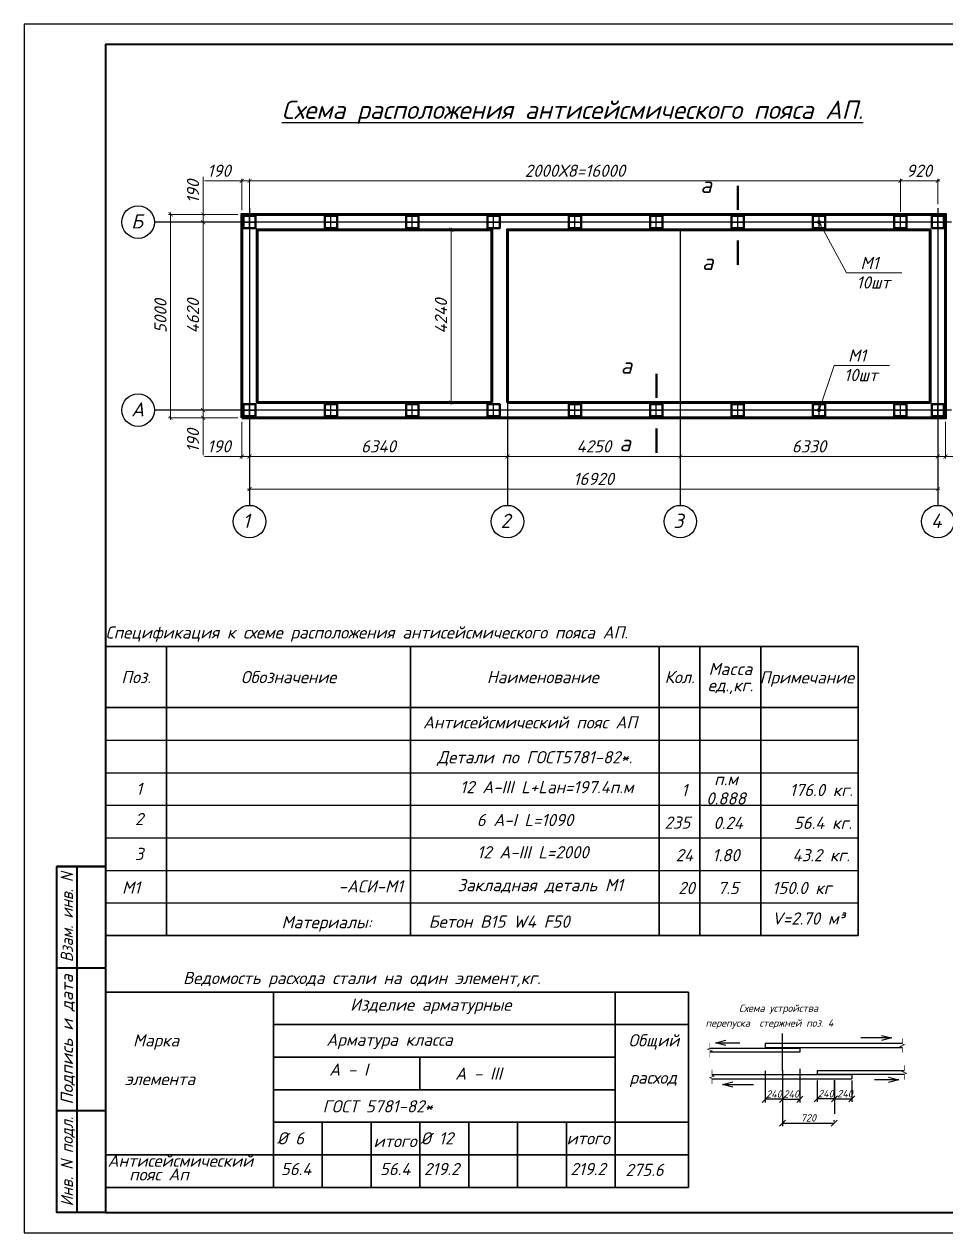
# Model space of a CAD drawing. Extents: x 108150 to 142535, y -18867 to -9422.
# Drawn here: x 137721.3 to 137947.9, y -16848.3 to -16551.3 of the extents above; entities that cross this region are included whole.
import ezdxf
from ezdxf.enums import TextEntityAlignment as Align

# ---------------------------------------------------------------- set-up
doc = ezdxf.new("R2010")
doc.units = 0
doc.header["$MEASUREMENT"] = 0
doc.header["$PDMODE"] = 32
doc.header["$PDSIZE"] = 0.6
doc.styles.add('ГОСТ -3', font='isocpeui.ttf', dxfattribs={"height": 3})
doc.styles.add('ГОСТ 300', font='isocpeui.ttf', dxfattribs={"height": 300})
doc.styles.add('ГОСТ-3А', font='isocpeui.ttf', dxfattribs={"height": 3})
doc.styles.add('ГОСТ3', font='isocpeur.ttf', dxfattribs={"oblique": 15, "height": 3})
doc.dimstyles.new('100-3А', dxfattribs={"dimtxt": 3, "dimasz": 1, "dimexe": 0.5, "dimexo": 1, "dimgap": 1, "dimtad": 1, "dimdec": 0, "dimlfac": 100, "dimtxsty": 'ГОСТ -3', "dimblk": 'ARCHTICK', "dimcen": 2.5, "dimdle": 0.5, "dimclrd": 7, "dimclre": 7, "dimclrt": 7, "dimadec": 0, "dimazin": 0, "dimtfac": 1, "dimtdec": 0, "dimtmove": 0, "dimatfit": 0, "dimldrblk": 'DOT', "dimfxl": 1, "dimlwd": 15, "dimlwe": 15, "dimarcsym": 0})
doc.dimstyles.new('ISO-25', dxfattribs={"dimtxt": 2.5, "dimasz": 2.5, "dimexe": 1.25, "dimexo": 0.625, "dimtad": 1, "dimtxsty": 'Standard', "dimblk": 'OBLIQUE', "dimcen": 2.5, "dimadec": 3, "dimazin": 0, "dimtfac": 1, "dimtmove": 0, "dimatfit": 3, "dimldrblk": 'OBLIQUE', "dimfxl": 1, "dimarcsym": 0})

# ---------------------------------------------------------------- blocks, each defined once
blk = doc.blocks.new('_ArchTick')
at = {"color": 0, "linetype": 'ByBlock', "const_width": 0.15}
blk.add_lwpolyline([(-0.5, -0.5), (0.5, 0.5)], dxfattribs=at)
blk = doc.blocks.new('*D2735')
at = {"color": 7, "lineweight": 15, "transparency": 16777216}
for p, q in [((137772.47, -16599.97), (137764.86, -16599.97)), ((137765.36, -16599.47), (137765.36, -16646.67)), ((137772.47, -16646.17), (137764.86, -16646.17))]:
    blk.add_line(p, q, dxfattribs=at)
at = {"layer": 'Defpoints', "color": 0, "lineweight": 0, "transparency": 16777216}
for p in [(137773.47, -16599.97), (137765.36, -16646.17), (137773.47, -16646.17)]:
    blk.add_point(p, dxfattribs=at)
at = {"color": 7, "lineweight": 15, "transparency": 16777216}
for p, rotation in [((137765.36, -16599.97), 90), ((137765.36, -16646.17), 270)]:
    blk.add_blockref('_ArchTick', p, dxfattribs=dict(at, rotation=rotation))
at = {"color": 7, "lineweight": 25, "transparency": 16777216, "insert": (137762.86, -16623.07), "char_height": 3, "attachment_point": 5, "rotation": 90, "style": 'ГОСТ -3'}
blk.add_mtext('4620', dxfattribs=at)
blk = doc.blocks.new('_Dot')
at = {"color": 0, "linetype": 'ByBlock', "lineweight": -2}
blk.add_line((-0.5, 0), (-1, 0), dxfattribs=at)
at = {"color": 0, "linetype": 'ByBlock', "const_width": 0.5}
blk.add_lwpolyline([(-0.25, 0, 1), (0.25, 0, 1)], format="xyb", close=True, dxfattribs=at)
blk = doc.blocks.new('*D2740')
at = {"color": 7, "lineweight": 15, "transparency": 16777216}
for p, q in [((137765.36, -16598.07), (137765.36, -16588.87)), ((137768.52, -16598.07), (137764.86, -16598.07)), ((137765.36, -16599.97), (137765.36, -16598.07)), ((137768.52, -16599.97), (137764.86, -16599.97)), ((137765.36, -16599.97), (137765.36, -16600.97))]:
    blk.add_line(p, q, dxfattribs=at)
at = {"layer": 'Defpoints', "color": 0, "lineweight": 0, "transparency": 16777216}
for p in [(137765.36, -16598.07), (137769.52, -16598.07), (137769.52, -16599.97)]:
    blk.add_point(p, dxfattribs=at)
at = {"color": 7, "lineweight": 15, "transparency": 16777216}
for p, rotation in [((137765.36, -16598.07), 270), ((137765.36, -16599.97), 90)]:
    blk.add_blockref('_ArchTick', p, dxfattribs=dict(at, rotation=rotation))
at = {"color": 7, "lineweight": 25, "transparency": 16777216, "insert": (137762.86, -16592.47), "char_height": 3, "attachment_point": 5, "rotation": 90, "style": 'ГОСТ -3'}
blk.add_mtext('190', dxfattribs=at)
blk = doc.blocks.new('*D2898')
at = {"color": 7, "lineweight": 15, "transparency": 16777216}
for p, q in [((137773.86, -16646.17), (137764.86, -16646.17)), ((137765.36, -16646.17), (137765.36, -16645.17)), ((137765.36, -16646.17), (137765.36, -16648.07)), ((137773.86, -16648.07), (137764.86, -16648.07)), ((137765.36, -16648.07), (137765.36, -16657.27))]:
    blk.add_line(p, q, dxfattribs=at)
at = {"layer": 'Defpoints', "color": 0, "lineweight": 0, "transparency": 16777216}
for p in [(137774.86, -16646.17), (137765.36, -16648.07), (137774.86, -16648.07)]:
    blk.add_point(p, dxfattribs=at)
at = {"color": 7, "lineweight": 15, "transparency": 16777216}
for p, rotation in [((137765.36, -16646.17), 270), ((137765.36, -16648.07), 90)]:
    blk.add_blockref('_ArchTick', p, dxfattribs=dict(at, rotation=rotation))
at = {"color": 7, "lineweight": 25, "transparency": 16777216, "insert": (137762.86, -16653.67), "char_height": 3, "attachment_point": 5, "rotation": 90, "style": 'ГОСТ -3'}
blk.add_mtext('190', dxfattribs=at)
blk = doc.blocks.new('*D2741')
at = {"color": 7, "lineweight": 15, "transparency": 16777216}
for p, q in [((137774.86, -16589.85), (137765.66, -16589.85)), ((137774.86, -16597.07), (137774.86, -16589.35)), ((137776.76, -16589.85), (137774.86, -16589.85)), ((137776.76, -16597.07), (137776.76, -16589.35)), ((137776.76, -16589.85), (137777.76, -16589.85))]:
    blk.add_line(p, q, dxfattribs=at)
at = {"layer": 'Defpoints', "color": 0, "lineweight": 0, "transparency": 16777216}
for p in [(137776.76, -16589.85), (137774.86, -16598.07), (137776.76, -16598.07)]:
    blk.add_point(p, dxfattribs=at)
at = {"color": 7, "lineweight": 15, "transparency": 16777216}
blk.add_blockref('_ArchTick', (137774.86, -16589.85), dxfattribs=at)
at = {"color": 7, "lineweight": 15, "transparency": 16777216, "rotation": 180}
blk.add_blockref('_ArchTick', (137776.76, -16589.85), dxfattribs=at)
at = {"color": 7, "lineweight": 25, "transparency": 16777216, "insert": (137769.26, -16587.35), "char_height": 3, "attachment_point": 5, "style": 'ГОСТ -3'}
blk.add_mtext('190', dxfattribs=at)
blk = doc.blocks.new('_Oblique')
at = {"color": 0, "linetype": 'ByBlock', "lineweight": -2}
blk.add_line((-0.5, -0.5), (0.5, 0.5), dxfattribs=at)
blk = doc.blocks.new('*D2904')
at = {"color": 7, "lineweight": 15, "transparency": 16777216}
for p, q in [((137774.86, -16649.07), (137774.86, -16658.07)), ((137776.76, -16649.07), (137776.76, -16658.07)), ((137774.86, -16657.57), (137765.66, -16657.57)), ((137776.76, -16657.57), (137774.86, -16657.57)), ((137776.76, -16657.57), (137777.76, -16657.57))]:
    blk.add_line(p, q, dxfattribs=at)
at = {"layer": 'Defpoints', "color": 0, "lineweight": 0, "transparency": 16777216}
for p in [(137774.86, -16648.07), (137776.76, -16648.07), (137774.86, -16657.57)]:
    blk.add_point(p, dxfattribs=at)
at = {"color": 7, "lineweight": 15, "transparency": 16777216}
blk.add_blockref('_ArchTick', (137774.86, -16657.57), dxfattribs=at)
at = {"color": 7, "lineweight": 15, "transparency": 16777216, "rotation": 180}
blk.add_blockref('_ArchTick', (137776.76, -16657.57), dxfattribs=at)
at = {"color": 7, "lineweight": 25, "transparency": 16777216, "insert": (137769.26, -16655.07), "char_height": 3, "attachment_point": 5, "style": 'ГОСТ -3'}
blk.add_mtext('190', dxfattribs=at)
blk = doc.blocks.new('*D2905')
at = {"color": 7, "lineweight": 15, "transparency": 16777216}
for p, q in [((137945.96, -16648.67), (137945.96, -16658.07)), ((137947.86, -16649.07), (137947.86, -16658.07)), ((137945.96, -16657.57), (137944.96, -16657.57)), ((137945.96, -16657.57), (137947.86, -16657.57)), ((137947.86, -16657.57), (137957.05, -16657.57))]:
    blk.add_line(p, q, dxfattribs=at)
at = {"layer": 'Defpoints', "color": 0, "lineweight": 0, "transparency": 16777216}
for p in [(137945.96, -16647.67), (137947.86, -16648.07), (137947.86, -16657.57)]:
    blk.add_point(p, dxfattribs=at)
at = {"color": 7, "lineweight": 15, "transparency": 16777216}
blk.add_blockref('_ArchTick', (137945.96, -16657.57), dxfattribs=at)
at = {"color": 7, "lineweight": 15, "transparency": 16777216, "rotation": 180}
blk.add_blockref('_ArchTick', (137947.86, -16657.57), dxfattribs=at)
at = {"color": 7, "lineweight": 25, "transparency": 16777216, "insert": (137953.46, -16655.07), "char_height": 3, "attachment_point": 5, "style": 'ГОСТ -3'}
blk.add_mtext('190', dxfattribs=at)

msp = doc.modelspace()

# ---------------------------------------------------------------- linework, layer by layer
at = {"color": 7, "lineweight": 25}
for p, q in [((137776.7594, -16596.5736, -754.4947), (137776.7594, -16669.5688, -754.4947)), ((137776.7594, -16601.4702, -754.4947), (137776.7594, -16598.4702, -754.4947)), ((137796.7594, -16601.4702, -754.4947), (137796.7594, -16598.4702, -754.4947)), ((137816.7594, -16601.4702, -754.4947), (137816.7594, -16598.4702, -754.4947)), ((137836.7594, -16601.4702, -754.4947), (137836.7594, -16598.4702, -754.4947)), ((137856.7594, -16601.4702, -754.4947), (137856.7594, -16598.4702, -754.4947)), ((137876.7594, -16601.4702, -754.4947), (137876.7594, -16598.4702, -754.4947)), ((137896.7594, -16601.4702, -754.4947), (137896.7594, -16598.4702, -754.4947)), ((137916.7594, -16601.4702, -754.4947), (137916.7594, -16598.4702, -754.4947)), ((137936.7594, -16601.4702, -754.4947), (137936.7594, -16598.4702, -754.4947)), ((137945.9594, -16596.5736, -754.4947), (137945.9594, -16669.5688, -754.4947)), ((137945.9594, -16601.4702, -754.4947), (137945.9594, -16598.4702, -754.4947)), ((137775.2594, -16599.9702, -754.4947), (137778.2594, -16599.9702, -754.4947)), ((137795.2594, -16599.9702, -754.4947), (137798.2594, -16599.9702, -754.4947)), ((137815.2594, -16599.9702, -754.4947), (137818.2594, -16599.9702, -754.4947)), ((137835.2594, -16599.9702, -754.4947), (137838.2594, -16599.9702, -754.4947)), ((137840.1594, -16601.8702, -754.4947), (137840.1594, -16669.5688, -754.4947)), ((137855.2594, -16599.9702, -754.4947), (137858.2594, -16599.9702, -754.4947)), ((137875.2594, -16599.9702, -754.4947), (137878.2594, -16599.9702, -754.4947)), ((137882.6594, -16601.8702, -754.4947), (137882.6594, -16669.5688, -754.4947)), ((137895.2594, -16599.9702, -754.4947), (137898.2594, -16599.9702, -754.4947)), ((137915.2594, -16599.9702, -754.4947), (137918.2594, -16599.9702, -754.4947)), ((137935.2594, -16599.9702, -754.4947), (137938.2594, -16599.9702, -754.4947)), ((137944.4594, -16599.9702, -754.4947), (137947.4594, -16599.9702, -754.4947)), ((137775.2594, -16646.1702, -754.4947), (137778.2594, -16646.1702, -754.4947)), ((137776.7594, -16647.6702, -754.4947), (137776.7594, -16644.6702, -754.4947)), ((137795.2594, -16646.1702, -754.4947), (137798.2594, -16646.1702, -754.4947)), ((137796.7594, -16647.6702, -754.4947), (137796.7594, -16644.6702, -754.4947)), ((137815.2594, -16646.1702, -754.4947), (137818.2594, -16646.1702, -754.4947)), ((137816.7594, -16647.6702, -754.4947), (137816.7594, -16644.6702, -754.4947)), ((137835.2594, -16646.1702, -754.4947), (137838.2594, -16646.1702, -754.4947)), ((137836.7594, -16647.6702, -754.4947), (137836.7594, -16644.6702, -754.4947)), ((137855.2594, -16646.1702, -754.4947), (137858.2594, -16646.1702, -754.4947)), ((137856.7594, -16647.6702, -754.4947), (137856.7594, -16644.6702, -754.4947)), ((137875.2594, -16646.1702, -754.4947), (137878.2594, -16646.1702, -754.4947)), ((137876.7594, -16647.6702, -754.4947), (137876.7594, -16644.6702, -754.4947)), ((137895.2594, -16646.1702, -754.4947), (137898.2594, -16646.1702, -754.4947)), ((137896.7594, -16647.6702, -754.4947), (137896.7594, -16644.6702, -754.4947)), ((137915.2594, -16646.1702, -754.4947), (137918.2594, -16646.1702, -754.4947)), ((137916.7594, -16647.6702, -754.4947), (137916.7594, -16644.6702, -754.4947)), ((137935.2594, -16646.1702, -754.4947), (137938.2594, -16646.1702, -754.4947)), ((137936.7594, -16647.6702, -754.4947), (137936.7594, -16644.6702, -754.4947)), ((137944.4594, -16646.1702, -754.4947), (137947.4594, -16646.1702, -754.4947)), ((137945.9594, -16647.6702, -754.4947), (137945.9594, -16644.6702, -754.4947)), ((137741.3475, -16704.2739, -754.4947), (137741.3475, -16719.2739, -754.4947)), ((137741.3475, -16719.2739, -754.4947), (137741.3475, -16775.2739, -754.4947)), ((137741.3475, -16727.2739, -754.4947), (137926.3475, -16727.2739, -754.4947)), ((137741.3475, -16735.2739, -754.4947), (137926.3475, -16735.2739, -754.4947)), ((137741.3475, -16743.2739, -754.4947), (137926.3475, -16743.2739, -754.4947)), ((137741.3475, -16751.2739, -754.4947), (137926.3475, -16751.2739, -754.4947)), ((137741.3475, -16759.2739, -754.4947), (137926.3475, -16759.2739, -754.4947)), ((137741.3475, -16767.2739, -754.4947), (137926.3475, -16767.2739, -754.4947)), ((137907.7947, -16815.3953, -754.4947), (137907.7947, -16819.1457, -754.4947)), ((137920.5536, -16815.4139, -754.4947), (137920.5536, -16819.1263, -754.4947))]:
    msp.add_line(p, q, dxfattribs=at)
at = {"color": 116, "lineweight": 25}
for p, q in [((137949.3594, -16599.9702, -754.4947), (137753.3594, -16599.9702, -754.4947)), ((137949.3594, -16646.1702, -754.4947), (137753.3594, -16646.1702, -754.4947))]:
    msp.add_line(p, q, dxfattribs=at)
at = {"color": 7, "lineweight": 35}
for p, q in [((137741.3475, -16704.2739, -754.4947), (137926.3475, -16704.2739, -754.4947)), ((137756.3475, -16704.2739, -754.4947), (137756.3475, -16719.2739, -754.4947)), ((137816.3475, -16704.2739, -754.4947), (137816.3475, -16719.2739, -754.4947)), ((137877.4806, -16704.2739, -754.4947), (137877.4806, -16719.2739, -754.4947)), ((137887.4806, -16704.2739, -754.4947), (137887.4806, -16719.2739, -754.4947)), ((137902.4806, -16704.2739, -754.4947), (137902.4806, -16719.2739, -754.4947)), ((137926.3475, -16704.2739, -754.4947), (137926.3475, -16775.2739, -754.4947)), ((137741.3475, -16719.2739, -754.4947), (137926.3475, -16719.2739, -754.4947)), ((137756.3475, -16719.2739, -754.4947), (137756.3475, -16775.2739, -754.4947)), ((137816.3475, -16719.2739, -754.4947), (137816.3475, -16775.2739, -754.4947)), ((137877.4806, -16719.2739, -754.4947), (137877.4806, -16775.2739, -754.4947)), ((137887.4806, -16719.2739, -754.4947), (137887.4806, -16775.2739, -754.4947)), ((137902.4806, -16719.2739, -754.4947), (137902.4806, -16775.2739, -754.4947)), ((137741.3475, -16775.2739, -754.4947), (137926.3475, -16775.2739, -754.4947)), ((137741.3475, -16789.1693, -754.4947), (137884.6439, -16789.1693, -754.4947)), ((137782.6439, -16789.1693, -754.4947), (137782.6439, -16837.1693, -754.4947)), ((137866.6439, -16789.1693, -754.4947), (137866.6439, -16837.1693, -754.4947)), ((137884.6439, -16789.1693, -754.4947), (137884.6439, -16837.1693, -754.4947)), ((137782.6439, -16797.1693, -754.4947), (137884.6439, -16797.1693, -754.4947)), ((137782.6439, -16805.1693, -754.4947), (137842.6439, -16805.1693, -754.4947)), ((137818.6439, -16805.1693, -754.4947), (137818.6439, -16813.1693, -754.4947)), ((137842.6439, -16805.1693, -754.4947), (137866.6439, -16805.1693, -754.4947)), ((137782.6439, -16813.1693, -754.4947), (137842.6439, -16813.1693, -754.4947)), ((137842.6439, -16813.1693, -754.4947), (137866.6439, -16813.1693, -754.4947)), ((137782.6439, -16821.1693, -754.4947), (137842.6439, -16821.1693, -754.4947)), ((137794.6439, -16821.1693, -754.4947), (137794.6439, -16837.1693, -754.4947)), ((137806.6439, -16821.1693, -754.4947), (137806.6439, -16837.1693, -754.4947)), ((137818.6439, -16821.1693, -754.4947), (137818.6439, -16837.1693, -754.4947)), ((137830.6439, -16821.1693, -754.4947), (137830.6439, -16837.1693, -754.4947)), ((137842.6439, -16821.1693, -754.4947), (137842.6439, -16837.1693, -754.4947)), ((137842.6439, -16821.1693, -754.4947), (137884.6439, -16821.1693, -754.4947)), ((137842.6439, -16821.1693, -754.4947), (137842.6439, -16837.1693, -754.4947)), ((137854.6439, -16821.1693, -754.4947), (137854.6439, -16837.1693, -754.4947)), ((137854.6439, -16821.1693, -754.4947), (137854.6439, -16837.1693, -754.4947)), ((137741.3475, -16829.1693, -754.4947), (137884.6439, -16829.1693, -754.4947)), ((137741.3475, -16837.1693, -754.4947), (137884.6439, -16837.1693, -754.4947))]:
    msp.add_line(p, q, dxfattribs=at)
at = {"color": 7, "lineweight": 40}
for p, q in [((137729.3475, -16843.334, -754.4947), (137729.3475, -16758.334, -754.4947)), ((137741.3475, -16758.334, -754.4947), (137729.3475, -16758.334, -754.4947)), ((137734.3475, -16843.334, -754.4947), (137734.3475, -16758.334, -754.4947)), ((137741.3475, -16783.334, -754.4947), (137729.3475, -16783.334, -754.4947)), ((137741.3475, -16818.334, -754.4947), (137729.3475, -16818.334, -754.4947)), ((137741.3475, -16843.334, -754.4947), (137729.3475, -16843.334, -754.4947))]:
    msp.add_line(p, q, dxfattribs=at)
at = {"color": 7}
for p, q in [((137741.3475, -16789.1693, -754.4947), (137741.3475, -16837.1693, -754.4947)), ((137907.7919, -16808.49, -754.4947), (137907.7919, -16799.3447, -754.4947)), ((137889.9106, -16802.9338, -754.4947), (137912.0458, -16802.9338, -754.4947)), ((137912.0458, -16803.9138, -754.4947), (137889.9106, -16803.9138, -754.4947)), ((137903.538, -16801.8381, -754.4947), (137903.538, -16802.8181, -754.4947)), ((137937.237, -16801.8381, -754.4947), (137903.538, -16801.8381, -754.4947)), ((137903.538, -16802.8181, -754.4947), (137937.237, -16802.8181, -754.4947)), ((137912.0458, -16802.9338, -754.4947), (137912.0458, -16803.9138, -754.4947)), ((137924.8075, -16809.5289, -754.4947), (137890.4142, -16809.5289, -754.4947)), ((137903.538, -16808.5041, -754.4947), (137903.538, -16816.2732, -754.4947)), ((137907.7947, -16808.3956, -754.4947), (137907.7947, -16816.2732, -754.4947)), ((137907.7947, -16808.3956, -754.4947), (137907.7947, -16816.2732, -754.4947)), ((137912.0458, -16808.0003, -754.4947), (137912.0458, -16816.2732, -754.4947)), ((137916.2997, -16808.4332, -754.4947), (137937.7406, -16808.4332, -754.4947)), ((137916.2997, -16808.4332, -754.4947), (137916.2997, -16809.4132, -754.4947)), ((137937.7406, -16809.4132, -754.4947), (137916.2997, -16809.4132, -754.4947)), ((137924.8075, -16809.5289, -754.4947), (137924.8075, -16810.5089, -754.4947)), ((137890.4142, -16810.5089, -754.4947), (137924.8075, -16810.5089, -754.4947)), ((137916.2997, -16810.887, -754.4947), (137916.2997, -16816.1702, -754.4947)), ((137920.5536, -16815.4139, -754.4947), (137920.5536, -16810.8412, -754.4947)), ((137920.5536, -16810.887, -754.4947), (137920.5536, -16816.1702, -754.4947)), ((137920.5536, -16810.887, -754.4947), (137920.5536, -16816.1702, -754.4947)), ((137924.8075, -16810.887, -754.4947), (137924.8075, -16816.1702, -754.4947)), ((137907.7947, -16815.5169, -754.4947), (137903.538, -16815.5169, -754.4947)), ((137907.7947, -16815.5169, -754.4947), (137912.0458, -16815.5169, -754.4947)), ((137920.5536, -16815.4139, -754.4947), (137916.2997, -16815.4139, -754.4947)), ((137920.5536, -16815.4139, -754.4947), (137924.8075, -16815.4139, -754.4947)), ((137907.7947, -16819.0772, -754.4947), (137907.7947, -16822.1411, -754.4947)), ((137866.6439, -16821.1693, -754.4947), (137866.6439, -16837.1693, -754.4947)), ((137907.7947, -16821.3848, -754.4947), (137920.4686, -16821.3848, -754.4947)), ((137920.4686, -16821.0067, -754.4947), (137920.4686, -16820.6286, -754.4947))]:
    msp.add_line(p, q, dxfattribs=at)
at = {"color": 7, "lineweight": 25, "elevation": -754.4947}
msp.add_lwpolyline([(137721.3475, -16848.334), (138141.3475, -16848.334), (138141.3475, -16551.334), (137721.3475, -16551.334)], close=True, dxfattribs=at)
at = {"color": 7, "lineweight": 40, "elevation": -754.4947}
for points in [[(137741.3475, -16843.334), (138136.3475, -16843.334), (138136.3475, -16556.334), (137741.3475, -16556.334)], [(137741.3475, -16843.334), (137729.3475, -16843.334), (137729.3475, -16758.334), (137741.3475, -16758.334)]]:
    msp.add_lwpolyline(points, close=True, dxfattribs=at)
at = {"color": 7, "lineweight": 25, "elevation": -754.4947}
for points in [[(137896.777, -16597.0336, 0.6, 0.6, 0), (137896.777, -16591.0336, 0.6, 0.6, 0), (137896.777, -16593.0336, 0, 0.8, 0), (137892.777, -16593.0336, 0, 0, 0), (137890.777, -16593.0336, 0, 0, 0)], [(137896.777, -16604.4851, 0.6, 0.6, 0), (137896.777, -16610.4851, 0.6, 0.6, 0), (137896.777, -16608.4851, 0, 0.8, 0), (137892.777, -16608.4851, 0, 0, 0), (137890.777, -16608.4851, 0, 0, 0)], [(137876.777, -16643.2336, 0.6, 0.6, 0), (137876.777, -16637.2336, 0.6, 0.6, 0), (137876.777, -16639.2336, 0, 0.8, 0), (137872.777, -16639.2336, 0, 0, 0), (137870.777, -16639.2336, 0, 0, 0)], [(137876.777, -16650.6851, 0.6, 0.6, 0), (137876.777, -16656.6851, 0.6, 0.6, 0), (137876.777, -16654.6851, 0, 0.8, 0), (137872.777, -16654.6851, 0, 0, 0), (137870.777, -16654.6851, 0, 0, 0)]]:
    msp.add_lwpolyline(points, format="xyseb", dxfattribs=at)
at = {"color": 116, "lineweight": 60, "elevation": -754.4947}
msp.add_lwpolyline([(137774.8594, -16648.0702), (137947.8594, -16648.0702), (137947.8594, -16598.0702), (137774.8594, -16598.0702)], close=True, dxfattribs=at)
at = {"color": 7, "lineweight": 50, "elevation": -754.4947}
for points in [[(137775.2594, -16601.4702), (137778.2594, -16601.4702), (137778.2594, -16598.4702), (137775.2594, -16598.4702)], [(137795.2594, -16601.4702), (137798.2594, -16601.4702), (137798.2594, -16598.4702), (137795.2594, -16598.4702)], [(137815.2594, -16601.4702), (137818.2594, -16601.4702), (137818.2594, -16598.4702), (137815.2594, -16598.4702)], [(137835.2594, -16601.4702), (137838.2594, -16601.4702), (137838.2594, -16598.4702), (137835.2594, -16598.4702)], [(137855.2594, -16601.4702), (137858.2594, -16601.4702), (137858.2594, -16598.4702), (137855.2594, -16598.4702)], [(137875.2594, -16601.4702), (137878.2594, -16601.4702), (137878.2594, -16598.4702), (137875.2594, -16598.4702)], [(137895.2594, -16601.4702), (137898.2594, -16601.4702), (137898.2594, -16598.4702), (137895.2594, -16598.4702)], [(137915.2594, -16601.4702), (137918.2594, -16601.4702), (137918.2594, -16598.4702), (137915.2594, -16598.4702)], [(137935.2594, -16601.4702), (137938.2594, -16601.4702), (137938.2594, -16598.4702), (137935.2594, -16598.4702)], [(137944.4594, -16601.4702), (137947.4594, -16601.4702), (137947.4594, -16598.4702), (137944.4594, -16598.4702)], [(137775.2594, -16647.6702), (137778.2594, -16647.6702), (137778.2594, -16644.6702), (137775.2594, -16644.6702)], [(137795.2594, -16647.6702), (137798.2594, -16647.6702), (137798.2594, -16644.6702), (137795.2594, -16644.6702)], [(137815.2594, -16647.6702), (137818.2594, -16647.6702), (137818.2594, -16644.6702), (137815.2594, -16644.6702)], [(137835.2594, -16647.6702), (137838.2594, -16647.6702), (137838.2594, -16644.6702), (137835.2594, -16644.6702)], [(137855.2594, -16647.6702), (137858.2594, -16647.6702), (137858.2594, -16644.6702), (137855.2594, -16644.6702)], [(137875.2594, -16647.6702), (137878.2594, -16647.6702), (137878.2594, -16644.6702), (137875.2594, -16644.6702)], [(137895.2594, -16647.6702), (137898.2594, -16647.6702), (137898.2594, -16644.6702), (137895.2594, -16644.6702)], [(137915.2594, -16647.6702), (137918.2594, -16647.6702), (137918.2594, -16644.6702), (137915.2594, -16644.6702)], [(137935.2594, -16647.6702), (137938.2594, -16647.6702), (137938.2594, -16644.6702), (137935.2594, -16644.6702)], [(137944.4594, -16647.6702), (137947.4594, -16647.6702), (137947.4594, -16644.6702), (137944.4594, -16644.6702)]]:
    msp.add_lwpolyline(points, close=True, dxfattribs=at)
at = {"color": 116, "lineweight": 60, "elevation": -754.4947}
for points in [[(137809.7594, -16644.2702), (137778.6594, -16644.2702), (137778.6594, -16601.8702), (137836.3594, -16601.8702), (137836.3594, -16644.2702)], [(137840.1594, -16644.2702), (137840.1594, -16601.8702), (137944.0594, -16601.8702), (137944.0594, -16644.2702), (137840.1594, -16644.2702)], [(137836.3594, -16644.2702), (137809.7594, -16644.2702)]]:
    msp.add_lwpolyline(points, dxfattribs=at)
at = {"color": 7, "linetype": 'Continuous', "elevation": -754.4947}
for points in [[(137937.237, -16800.5582, 0.1595, 0.1595, 0), (137937.237, -16801.9272, 0.1595, 0.1595, 0), (137937.7849, -16802.1266, 0.1595, 0.1595, 0), (137936.6892, -16802.5254, 0.1595, 0.1595, 0), (137937.237, -16802.7248, 0.1595, 0.1595, 0), (137937.237, -16804.0938, 0, 0, 0)], [(137937.237, -16800.5582, 0.1595, 0.1595, 0), (137937.237, -16801.9272, 0.1595, 0.1595, 0), (137937.7849, -16802.1266, 0.1595, 0.1595, 0), (137936.6892, -16802.5254, 0.1595, 0.1595, 0), (137937.237, -16802.7248, 0.1595, 0.1595, 0), (137937.237, -16804.0938, 0, 0, 0)], [(137889.9106, -16801.6539, 0.1595, 0.1595, 0), (137889.9106, -16803.0229, 0.1595, 0.1595, 0), (137889.3627, -16803.2223, 0.1595, 0.1595, 0), (137890.4584, -16803.6211, 0.1595, 0.1595, 0), (137889.9106, -16803.8205, 0.1595, 0.1595, 0), (137889.9106, -16805.1895, 0, 0, 0)], [(137937.7406, -16810.6931, 0.1595, 0.1595, 0), (137937.7406, -16809.3241, 0.1595, 0.1595, 0), (137938.2885, -16809.1247, 0.1595, 0.1595, 0), (137937.1928, -16808.7259, 0.1595, 0.1595, 0), (137937.7406, -16808.5265, 0.1595, 0.1595, 0), (137937.7406, -16807.1575, 0, 0, 0)], [(137937.7406, -16810.6931, 0.1595, 0.1595, 0), (137937.7406, -16809.3241, 0.1595, 0.1595, 0), (137938.2885, -16809.1247, 0.1595, 0.1595, 0), (137937.1928, -16808.7259, 0.1595, 0.1595, 0), (137937.7406, -16808.5265, 0.1595, 0.1595, 0), (137937.7406, -16807.1575, 0, 0, 0)], [(137890.4142, -16811.7888, 0.1595, 0.1595, 0), (137890.4142, -16810.4198, 0.1595, 0.1595, 0), (137889.8663, -16810.2204, 0.1595, 0.1595, 0), (137890.962, -16809.8216, 0.1595, 0.1595, 0), (137890.4142, -16809.6222, 0.1595, 0.1595, 0), (137890.4142, -16808.2532, 0, 0, 0)]]:
    msp.add_lwpolyline(points, format="xyseb", dxfattribs=at)
at = {"color": 7}
for centre in [(137749.3594, -16599.9702, -754.4947), (137749.3594, -16646.1702, -754.4947), (137776.7594, -16673.5688, -754.4947), (137840.1594, -16673.5688, -754.4947), (137882.6594, -16673.5688, -754.4947), (137945.9594, -16673.5688, -754.4947)]:
    msp.add_circle(centre, 4, dxfattribs=at)

# ---------------------------------------------------------------- block references
at = {"color": 7, "xscale": 1.5125, "yscale": 1.5125, "zscale": 1.5125, "rotation": 180}
for p in [(137903.538, -16815.5169, -754.4947), (137907.7947, -16815.5169, -754.4947), (137916.2997, -16815.4139, -754.4947), (137920.5536, -16815.4139, -754.4947), (137907.7947, -16821.3848, -754.4947)]:
    msp.add_blockref('_Oblique', p, dxfattribs=at)
at = {"color": 7, "xscale": 1.5125, "yscale": 1.5125, "zscale": 1.5125}
for p in [(137907.7947, -16815.5169, -754.4947), (137912.0458, -16815.5169, -754.4947), (137920.5536, -16815.4139, -754.4947), (137924.8075, -16815.4139, -754.4947), (137920.4686, -16821.3848, -754.4947)]:
    msp.add_blockref('_Oblique', p, dxfattribs=at)

# ---------------------------------------------------------------- texts
at = {"color": 7}
for s, height, style, p in [('%%UСхема расположения антисейсмического пояса АП.', 4.5, 'ГОСТ-3А', (137784.6596, -16574.6179, -754.4947)), ('Б', 3.5, 'ГОСТ 300', (137747.6665, -16601.539, -754.4947)), ('А', 3.5, 'ГОСТ 300', (137747.6665, -16647.739, -754.4947)), ('1', 3.5, 'ГОСТ 300', (137775.0665, -16675.1376, -754.4947)), ('2', 3.5, 'ГОСТ 300', (137838.4665, -16675.1376, -754.4947)), ('3', 3.5, 'ГОСТ 300', (137880.9665, -16675.1376, -754.4947)), ('4', 3.5, 'ГОСТ 300', (137944.2665, -16675.1376, -754.4947)), ('Детали по ГОСТ5781-82*.', 3, 'ГОСТ -3', (137822.8922, -16732.9697, -754.4947)), ('Материалы:', 3, 'ГОСТ -3', (137784.6209, -16773.4978, -754.4947)), ('Бетон В15 W4 F50', 3, 'ГОСТ -3', (137820.7888, -16773.3576, -754.4947))]:
    msp.add_text(s, height=height, dxfattribs=dict(at, style=style)).set_placement(p)
at = {"color": 7, "lineweight": 25, "style": 'ГОСТ -3'}
for p in [(137890.3754, -16592.811, -754.4947), (137870.777, -16637.2336, -754.4947)]:
    msp.add_text('а', height=4, dxfattribs=at).set_placement(p, align=Align.RIGHT)
for s, height, p in [('а', 4, (137890.777, -16607.757, -754.4947)), ('М1', 3, (137931.3971, -16608.5025, -754.4947)), ('10шт', 3, (137934.207, -16613.3011, -754.4947)), ('М1', 3, (137928.3409, -16631.2628, -754.4947)), ('10шт', 3, (137931.1508, -16636.0614, -754.4947)), ('а', 4, (137870.4647, -16652.263, -754.4947)), ('М1', 3, (137749.87, -16761.9904, -754.4947))]:
    msp.add_text(s, height=height, dxfattribs=at).set_placement(p, align=Align.TOP_RIGHT)
for s, height, p in [('Спецификация к схеме расположения антисейсмического пояса АП.', 3, (137741.3475, -16702.3027, -754.4947)), ('-АСИ-М1', 3, (137798.6288, -16764.6903, -754.4947)), ('Схема устройства', 1.815, (137897.0902, -16794.0506, -754.4947)), ('перепуска  стержней поз. 4', 1.815, (137888.8585, -16797.6879, -754.4947)), ('Антисейсмический', 3, (137741.8524, -16832.1043, -754.4947)), ('пояс Ап', 3, (137747.1647, -16835.4703, -754.4947))]:
    msp.add_text(s, height=height, dxfattribs=at).set_placement(p)
for s, p in [('Macca', (137894.9806, -16709.7739, -754.4947)), ('Поз.', (137748.8475, -16711.7739, -754.4947)), ('Обозначение', (137786.3475, -16711.7739, -754.4947)), ('Наименование', (137848.8475, -16711.7739, -754.4947)), ('Кол.', (137882.4806, -16711.7739, -754.4947)), ('Примечание', (137913.76, -16711.8414, -754.4947)), ('ед.,кг.', (137894.9806, -16713.7739, -754.4947)), ('Антисейсмический пояс АП', (137845.7157, -16722.8981, -754.4947)), ('12 A-III L+Lан=197.4п.м', (137849.8299, -16738.8119, -754.4947)), ('6 A-I L=1090', (137844.4687, -16746.9003, -754.4947)), ('12 A-III L=2000', (137846.4187, -16754.8119, -754.4947)), ('Закладная деталь М1', (137848.2171, -16762.9003, -754.4947)), ('Ведомость расхода стали на один элемент,кг.', (137804.3623, -16785.7089, -754.4947))]:
    msp.add_text(s, height=3, dxfattribs=at).set_placement(p, align=Align.MIDDLE_CENTER)
for s, p in [('1', (137749.6141, -16739.2219, -754.4947)), ('1', (137883.6485, -16739.5306, -754.4947)), ('п.м', (137893.8961, -16736.8483, -754.4947)), ('176.0 кг.', (137917.2799, -16739.5306, -754.4947)), ('0.888', (137893.8961, -16741.5939, -754.4947)), ('2', (137749.6141, -16746.6557, -754.4947)), ('235', (137881.9274, -16747.5268, -754.4947)), ('0.24', (137894.4187, -16747.5922, -754.4947)), ('56.4 кг.', (137917.7074, -16747.5922, -754.4947)), ('3', (137749.6141, -16755.2219, -754.4947)), ('24', (137883.6485, -16755.5306, -754.4947)), ('1.80', (137893.8961, -16755.5306, -754.4947)), ('43.2 кг.', (137917.2799, -16755.5306, -754.4947)), ('20', (137884.1711, -16763.5922, -754.4947)), ('7.5', (137894.4187, -16763.5922, -754.4947)), ('150.0 кг', (137912.5484, -16763.5922, -754.4947))]:
    msp.add_text(s, height=3, dxfattribs=at).set_placement(p, align=Align.MIDDLE)
at = {"color": 7, "lineweight": 40, "style": 'ГОСТ3', "oblique": 15}
for s, width, p, p2 in [('Взам. инв. N', 0.946237, (137733.3475, -16781.834, -754.4947), (137733.3475, -16759.834, -754.4947)), ('Подпись и дата', 1.066667, (137733.3475, -16816.834, -754.4947), (137733.3475, -16784.834, -754.4947)), ('Инв. N подл.', 0.964912, (137733.3475, -16841.834, -754.4947), (137733.3475, -16819.834, -754.4947))]:
    msp.add_text(s, height=3, rotation=90, dxfattribs=dict(at, width=width)).set_placement(p, p2, align=Align.FIT)
at = {"color": 7, "style": 'ГОСТ -3'}
for s, p in [('Изделие арматурные ', (137822.2604, -16792.2626, -754.4947)), ('Марка ', (137754.7149, -16801.047, -754.4947)), ('Арматура класса', (137811.1533, -16800.885, -754.4947)), ('Общий', (137876.1432, -16801.0302, -754.4947)), ('А - I', (137801.1016, -16808.2139, -754.4947)), (' элемента ', (137754.7149, -16810.5382, -754.4947)), ('А - III', (137833.0472, -16809.1978, -754.4947)), ('расход', (137875.9823, -16810.1936, -754.4947)), (' ГОСТ 5781-82*', (137807.2938, -16817.2463, -754.4947))]:
    msp.add_text(s, height=3, dxfattribs=at).set_placement(p, align=Align.MIDDLE_CENTER)
for s, p in [('%%C 6', (137786.8162, -16825.1051, -754.4947)), ('%%C 12', (137822.8162, -16825.1051, -754.4947)), ('итого', (137859.9946, -16825.1051, -754.4947)), ('итого', (137812.5275, -16825.7869, -754.4947)), ('56.4', (137788.2039, -16832.6584, -754.4947)), ('56.4', (137812.5557, -16832.6584, -754.4947)), ('219.2', (137823.9707, -16832.6584, -754.4947)), ('219.2', (137859.9707, -16832.6584, -754.4947)), ('275.6', (137873.8519, -16832.8691, -754.4947))]:
    msp.add_text(s, height=3, dxfattribs=at).set_placement(p, align=Align.MIDDLE)
at = {"color": 7, "lineweight": 15, "insert": (137905.1783, -16769.5918, -754.4947), "char_height": 3, "attachment_point": 1, "style": 'ГОСТ -3'}
msp.add_mtext_dynamic_manual_height_columns('V=2.70 м³', width=25, gutter_width=15, heights=[0], dxfattribs=at)
at = {"color": 7, "char_height": 1.815, "attachment_point": 5, "style": 'ГОСТ -3'}
for s, insert in [('240', (137905.6663, -16814.2313, -754.4947)), ('240', (137909.9202, -16814.2313, -754.4947)), ('240', (137918.4266, -16814.1283, -754.4947)), ('240', (137923.1389, -16814.1283, -754.4947)), ('720', (137914.1317, -16820.0875, -754.4947))]:
    msp.add_mtext(s, dxfattribs=dict(at, insert=insert))

# ---------------------------------------------------------------- dimensions: what is measured, and where the dimension line sits
at = {"color": 116, "lineweight": 25}
dim = msp.add_linear_dim(base=(137776.7594, -16589.8522, -754.4947), p1=(137774.8594, -16598.0702, -754.4947), p2=(137776.7594, -16598.0702, -754.4947), dimstyle='100-3А', override={"dimfxl": 1.25}, dxfattribs=at)
dim.commit()
dim.dimension.update_dxf_attribs({"geometry": '*D2741', "text_midpoint": (137769.2616, -16589.8522, -754.4947), "dimtype": 160})
msp.add_linear_dim(base=(137936.7594, -16589.8522, -754.4947), p1=(137776.7594, -16598.0702, -754.4947), p2=(137936.7594, -16598.4702, -754.4947), text='2000Х8=16000', dimstyle='100-3А', override={"dimtmove": 1, "dimfxl": 1.25}, dxfattribs=at).render()
for base, p1, p2, override in [((137945.9594, -16589.8522, -754.4947), (137936.7594, -16598.4702, -754.4947), (137945.9594, -16596.5736, -754.4947), {"dimtmove": 1, "dimfxl": 1.25}), ((137840.1594, -16657.5688, -754.4947), (137776.7594, -16656.5151, -754.4947), (137840.1594, -16652.6716, -754.4947), {"dimtmove": 1}), ((137882.6594, -16657.5688, -754.4947), (137840.1594, -16652.6716, -754.4947), (137882.6594, -16652.6716, -754.4947), {"dimtmove": 1}), ((137945.9594, -16657.5688, -754.4947), (137882.6594, -16652.6716, -754.4947), (137945.9594, -16652.6716, -754.4947), {"dimtmove": 1})]:
    msp.add_linear_dim(base=base, p1=p1, p2=p2, dimstyle='100-3А', override=override, dxfattribs=at).render()
for base, p1, p2, picture, middle in [((137765.3594, -16598.0702, -754.4947), (137769.5197, -16599.9702, -754.4947), (137769.5197, -16598.0702, -754.4947), '*D2740', (137762.8594, -16592.4725, -754.4947)), ((137765.3594, -16648.0702, -754.4947), (137774.8594, -16646.1702, -754.4947), (137774.8594, -16648.0702, -754.4947), '*D2898', (137762.8594, -16653.668, -754.4947))]:
    dim = msp.add_linear_dim(base=base, p1=p1, p2=p2, angle=90, dimstyle='100-3А', override={"dimfxl": 1.25}, dxfattribs=at)
    dim.commit()
    dim.dimension.update_dxf_attribs({"geometry": picture, "text_midpoint": middle})
msp.add_linear_dim(base=(137757.3594, -16598.0702, -754.4947), p1=(137774.8594, -16648.0702, -754.4947), p2=(137774.8594, -16598.0702, -754.4947), angle=90, dimstyle='100-3А', dxfattribs=at).render()
dim = msp.add_linear_dim(base=(137765.3594, -16646.1702, -754.4947), p1=(137773.4745, -16599.9702, -754.4947), p2=(137773.4745, -16646.1702, -754.4947), angle=90, dimstyle='100-3А', dxfattribs=at)
dim.commit()
dim.dimension.update_dxf_attribs({"geometry": '*D2735', "text_midpoint": (137762.8594, -16623.0702, -754.4947)})
msp.add_linear_dim(base=(137826.3232, -16601.8702, -754.4947), p1=(137829.4552, -16644.2702, -754.4947), p2=(137829.4552, -16601.8702, -754.4947), angle=90, dimstyle='100-3А', override={"dimfxl": 1.25}, dxfattribs=at).render()
for base, p1, p2, picture, middle in [((137774.8594, -16657.5688, -754.4947), (137776.7594, -16648.0702, -754.4947), (137774.8594, -16648.0702, -754.4947), '*D2904', (137769.2616, -16655.0688, -754.4947)), ((137947.8594, -16657.5688, -754.4947), (137945.9594, -16647.6702, -754.4947), (137947.8594, -16648.0702, -754.4947), '*D2905', (137953.4571, -16655.0688, -754.4947))]:
    dim = msp.add_linear_dim(base=base, p1=p1, p2=p2, dimstyle='100-3А', override={"dimfxl": 1.25}, dxfattribs=at)
    dim.commit()
    dim.dimension.update_dxf_attribs({"geometry": picture, "text_midpoint": middle})
msp.add_linear_dim(base=(137945.9594, -16665.5688, -754.4947), p1=(137776.7594, -16658.5688, -754.4947), p2=(137945.9594, -16655.4942, -754.4947), dimstyle='100-3А', dxfattribs=at).render()

# ---------------------------------------------------------------- leaders
at = {"color": 7, "lineweight": 25}
for points in [[(137916.7594, -16599.9702, -754.4947), (137923.5223, -16612.4448, -754.4947), (137937.1355, -16612.4448, -754.4947)], [(137916.7594, -16646.1702, -754.4947), (137920.4661, -16635.2052, -754.4947), (137934.0793, -16635.2052, -754.4947)]]:
    msp.add_leader(points, dimstyle='100-3А', override={"dimgap": 1, "dimtad": 0, "dimfxl": 1.25}, dxfattribs=at)
at = {"color": 7}
for points, override in [([(137891.3103, -16801.6353, -754.4947), (137897.2835, -16801.6353, -754.4947)], {"dimtad": 0, "dimtxsty": 'ГОСТ -3', "dimldrblk": 'Open30'}), ([(137934.612, -16800.4555, -754.4947), (137927.0413, -16800.4555, -754.4947)], {"dimtad": 0, "dimtxsty": 'ГОСТ -3', "dimldrblk": 'Open30'}), ([(137936.3409, -16810.7117, -754.4947), (137930.3677, -16810.7117, -754.4947)], {"dimtad": 0, "dimtxsty": 'ГОСТ -3', "dimldrblk": 'Open30'}), ([(137893.0392, -16811.8915, -754.4947), (137900.6099, -16811.8915, -754.4947)], {"dimgap": 0.625, "dimtad": 0, "dimtxsty": 'ГОСТ -3', "dimldrblk": 'Open30'})]:
    msp.add_leader(points, dimstyle='ISO-25', override=override, dxfattribs=at)

doc.saveas('drawing.dxf')
